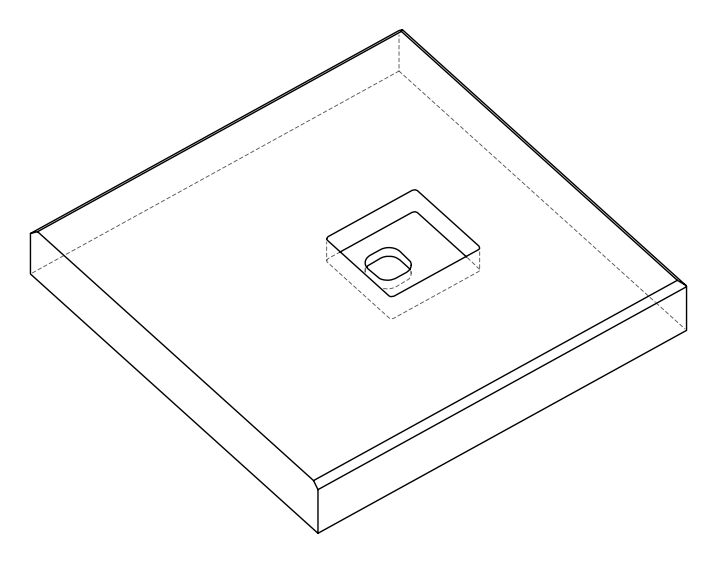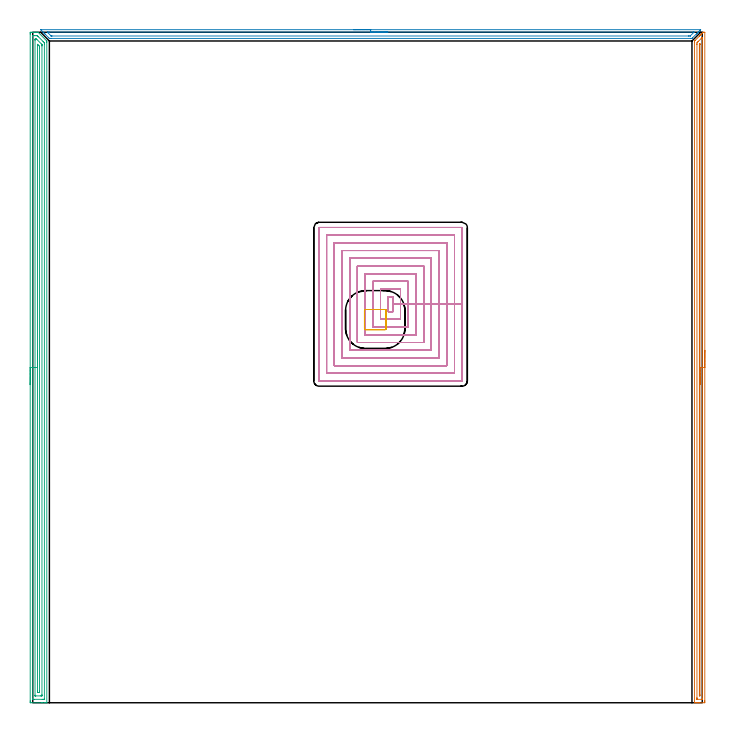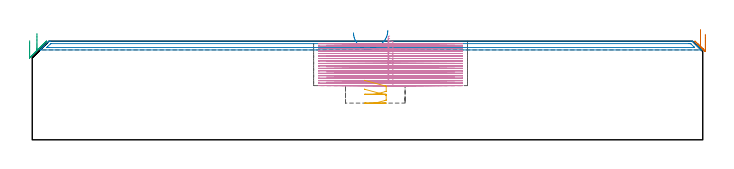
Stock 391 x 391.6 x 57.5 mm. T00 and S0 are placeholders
(PLAN: 5 operations, 2 tool changes, 98.3 min)
(1 AREA_MILL | FG_CHAMFER_SURFACE | UGT0205_001 | 9.5 min | 7048 mm3)
(2 AREA_MILL_1 | FG_CHAMFER_SURFACE_1 | UGT0205_001 | 6.28 min | 5015 mm3)
(3 AREA_MILL_2 | FG_CHAMFER_SURFACE_2 | UGT0205_001 | 12.69 min | 18334 mm3)
(4 MILL_RECTANGULAR_POCKET | POCKET_RECTANGULAR_STRAIGHT | NXT0201_008 | Follow Part, ap 1.5, ae 75% | 69.33 min | 222193 mm3)
(5 MILL_RECTANGULAR_POCKET_1 | POCKET_RECTANGULAR_STRAIGHT_1 | UGT0201_105 | Follow Part, ap 5.5, ae 75% | 0.46 min | 10745 mm3)
(TOOL UGT0205_001 | Chamfer Mill 20 x 3 x 45 deg. | D20 FL50 Z2)
(TOOL NXT0201_008 | ENDMILL 6mm [2P460-0600-NA 1630] | D6 FL26 Z6)
(TOOL UGT0201_105 | End Mill 22 mm | D22 FL25 Z2)
(OP 1 AREA_MILL)
G17 G21 G94 G90
T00 M6
G54
G17 G0 G90 X392.5 Y205.8 S1061 M3
G43 Z67.5 H0
Z61.5
G94 G1 Y205.762 Z60.628 F250.
Y205.648 Z59.764
Y205.459 Z58.912
Y205.197 Z58.08
Y204.863 Z57.274
Y204.46 Z56.5
Y203.991 Z55.764
Y203.46 Z55.072
Y202.871 Z54.429
Y202.228 Z53.84
Y201.536 Z53.309
Y200.8 Z52.84
Y200.026 Z52.437
Y199.22 Z52.103
Y198.388 Z51.841
Y197.536 Z51.652
Y196.672 Z51.538
Y195.8 Z51.5
Y1.13
X392.499 Y0.617 Z51.501
X392.496 Y0.241 Z51.502
X392.492 Y0.01 Z51.504
X392.127 Y0. Z51.869
X389.5 Z54.494
X388.958 Z55.038
X388.624 Z55.372
X388.083 Z55.913
X387.748 Z56.246
X386.784 Z57.215
X386.639 Y0.003 Z57.353
X386.502 Y0.01 Z57.488
X386.5 Y0.17 Z57.5
Y385.623
X386.507 Y386.5 Z57.493
X386.52 Y386.516 Z57.48
X386.873 Y386.874 Z57.125
X389.364 Y389.365 Z54.634
X389.5 Y389.502 Z54.496
X389.642 Y389.643 Z54.356
X389.793 Y389.794 Z54.204
X389.938 Y389.94 Z54.057
X390.089 Y390.09 Z53.909
X390.223 Y390.224 Z53.775
X390.376 Y390.378 Z53.619
X390.535 Y390.536 Z53.463
X390.652 Y390.653 Z53.346
X390.814 Y390.816 Z53.181
X391.342 Y391.342 Z52.658
X391.581 Y391.578 Z52.417
X391.609 Y391.598 Z52.389
X391.69 Y391.599 Z52.309
X391.721 Y391.6 Z52.277
X392.492 Z51.506
X392.5 Y391.515 Z51.5
Y195.8
X391.086 Z52.914
X391.085 Y2.574 Z52.915
X391.084 Y2.404 Z52.916
X391.079 Y2.043 Z52.921
X391.074 Y2.01 Z52.926
X391.009 Y2.006 Z52.991
X390.904 Y2.002 Z53.096
X390.771 Y2. Z53.229
X388.143 Y2.001 Z55.857
X387.975 Y2.005 Z56.025
X387.944 Y2.009 Z56.056
X387.921 Y2.015 Z56.079
X387.92 Y2.052 Z56.08
X387.916 Y2.233 Z56.084
X387.915 Y2.404 Z56.085
X387.914 Y3.128 Z56.086
X387.915 Y384.56 Z56.085
Y384.73
X387.92 Y385.448 Z56.08
X388.081 Y385.623 Z55.919
X388.352 Y385.9 Z55.648
X388.624 Y386.174 Z55.376
X388.793 Y386.344 Z55.207
X390.376 Y387.926 Z53.624
X390.753 Y388.303 Z53.247
X390.857 Y388.405 Z53.143
X391.008 Y388.551 Z52.992
X391.074 Y388.613 Z52.926
X391.08 Y388.478 Z52.92
X391.084 Y388.303 Z52.916
X391.085 Y388.126 Z52.915
X391.086 Y387.579 Z52.914
Y195.8
X389.672 Z54.328
X389.671 Y4.909 Z54.329
X389.667 Y4.19 Z54.333
X389.664 Y4.022 Z54.336
X389.5 Y4.01 Z54.5
X389.335 Y4.025 Z54.665
X389.332 Y4.19 Z54.668
X389.33 Y4.364 Z54.67
X389.328 Y5.083 Z54.672
X389.329 Y384.187 Z54.671
X389.331 Y384.303 Z54.669
X389.335 Y384.395 Z54.665
X389.341 Y384.43 Z54.659
X389.353 Y384.445 Z54.647
X389.5 Y384.6 Z54.5
X389.564 Y384.665 Z54.436
X389.631 Y384.73 Z54.369
X389.649 Y384.741 Z54.351
X389.665 Y384.748 Z54.335
X389.667 Y384.73 Z54.333
X389.671 Y384.618 Z54.329
Y384.555
X389.672 Y195.8 Z54.328
Y194.928 Z54.367
Y194.063 Z54.48
Y193.212 Z54.669
Y192.38 Z54.932
Y191.574 Z55.265
Y190.8 Z55.668
Y190.064 Z56.137
Y189.372 Z56.668
Y188.729 Z57.257
Y188.14 Z57.901
Y187.608 Z58.593
Y187.14 Z59.328
Y186.737 Z60.102
Y186.403 Z60.908
Y186.141 Z61.74
Y185.952 Z62.592
Y185.838 Z63.457
Y185.8 Z64.328
G0 Z67.5
M5
M2
(OP 2 AREA_MILL_1)
G17 G21 G94 G90
T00 M6
G54
G17 G0 G90 X187.35 Y393.1 S1061 M3
G43 Z67.5 H0
Z62.4
G94 G1 X187.388 Z61.528 F250.
X187.502 Z60.663
X187.691 Z59.812
X187.953 Z58.98
X188.287 Z58.174
X188.69 Z57.4
X189.159 Z56.664
X189.69 Z55.972
X190.279 Z55.329
X190.922 Z54.739
X191.614 Z54.208
X192.35 Z53.74
X193.124 Z53.337
X193.93 Z53.003
X194.762 Z52.741
X195.614 Z52.552
X196.478 Z52.438
X197.35 Z52.4
X390.074 Y393.099 Z52.399
X390.083 Y393.094 Z52.403
X390.074 Y393.077 Z52.421
X389.953 Y392.953 Z52.546
X389.632 Y392.632 Z52.868
X389.302 Y392.3 Z53.196
X388.808 Y391.808 Z53.692
X388.585 Y391.584 Z53.914
X388.428 Y391.425 Z54.07
X388.274 Y391.273 Z54.224
X388.138 Y391.137 Z54.361
X387.99 Y390.988 Z54.508
X387.846 Y390.845 Z54.653
X387.691 Y390.69 Z54.808
X387.552 Y390.55 Z54.946
X385.363 Y388.362 Z57.135
X385.01 Y388.014 Z57.486
X385. Y388.007 Z57.493
X384.116 Y388. Z57.5
X10.584
X9.78 Y388.005 Z57.494
X9.7 Y388.007 Z57.493
X9.69 Y388.014 Z57.486
X9.337 Y388.362 Z57.135
X9.243 Y388.456 Z57.042
X7.148 Y390.55 Z54.946
X7.009 Y390.69 Z54.808
X6.854 Y390.845 Z54.653
X6.71 Y390.988 Z54.508
X6.562 Y391.137 Z54.361
X6.426 Y391.273 Z54.224
X6.272 Y391.425 Z54.07
X6.115 Y391.584 Z53.914
X5.997 Y391.702 Z53.796
X5.835 Y391.863 Z53.632
X5.669 Y392.03 Z53.468
X4.606 Y393.095 Z52.404
X4.608 Y393.097 Z52.402
X4.726 Y393.1 Z52.4
X4.775
X197.35
Y391.686 Z53.814
X385.722
X385.904 Y391.685 Z53.815
X386.088 Y391.682 Z53.818
X386.215 Y391.677 Z53.823
X386.157 Y391.614 Z53.886
X386.007 Y391.458 Z54.042
X385.904 Y391.353 Z54.147
X384.117 Y389.567 Z55.933
X384. Y389.458 Z56.042
X383.968 Y389.429 Z56.071
X383.93 Y389.42 Z56.08
X383.223 Y389.415 Z56.085
X383.042
X11.297 Y389.414 Z56.086
X10.94 Y389.416 Z56.084
X10.763 Y389.419 Z56.081
X10.745 Y389.421 Z56.079
X10.719 Y389.44 Z56.06
X10.666 Y389.487 Z56.013
X10.584 Y389.566 Z55.934
X8.796 Y391.355 Z54.145
X8.535 Y391.627 Z53.873
X8.489 Y391.679 Z53.821
X8.58 Y391.682 Z53.818
X8.796 Y391.685 Z53.815
X8.977 Y391.686 Z53.814
X9.69
X197.35
X198.222 Z53.852
X199.087 Z53.966
X199.938 Z54.155
X200.77 Z54.417
X201.576 Z54.751
X202.35 Z55.154
X203.086 Z55.623
X203.778 Z56.154
X204.421 Z56.743
X205.01 Z57.386
X205.542 Z58.078
X206.01 Z58.814
X206.413 Z59.588
X206.747 Z60.394
X207.009 Z61.226
X207.198 Z62.078
X207.312 Z62.943
X207.35 Z63.814
G0 Z67.5
M5
M2
(OP 3 AREA_MILL_2)
G17 G21 G94 G90
T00 M6
G54
G17 G0 G90 X-1.5 Y185.8 S1061 M3
G43 Z67.5 H0
Z57.8
G94 G1 Y185.838 Z56.928 F250.
Y185.952 Z56.064
Y186.141 Z55.212
Y186.403 Z54.38
Y186.737 Z53.574
Y187.14 Z52.8
Y187.608 Z52.064
Y188.14 Z51.372
Y188.729 Z50.729
Y189.372 Z50.14
Y190.064 Z49.608
Y190.8 Z49.14
Y191.574 Z48.737
Y192.38 Z48.403
Y193.212 Z48.141
Y194.064 Z47.952
Y194.928 Z47.838
Y195.8 Z47.8
Y390.541
X-1.499 Y390.983 Z47.801
X-1.495 Y391.429 Z47.802
X-1.491 Y391.59 Z47.805
X-1.055 Y391.6 Z48.24
X-0.783 Z48.513
X-0.174 Z49.121
X0.371 Z49.668
X0.707 Z50.003
X1.252 Z50.548
X1.588 Z50.883
X2.261 Z51.56
X2.91 Z52.209
X3.015 Y391.599 Z52.314
X3.1 Y391.59 Z52.395
X3.19 Y391.51 Z52.489
X8.184 Y386.516 Z57.484
X8.196 Y386.502 Z57.495
Y386.498 Z57.496
X8.2 Y385.623 Z57.5
Y0.17
X8.199 Y0.006 Z57.49
X8.198 Y0.005 Z57.489
X7.86 Y0. Z57.16
X7.546 Z56.846
X6.874 Z56.169
X5.657 Z54.954
X5.112 Z54.406
X-1.055 Y0.001 Z48.242
X-1.277 Y0.004 Z48.02
X-1.492 Y0.01 Z47.806
X-1.495 Y0.171 Z47.803
X-1.499 Y0.617 Z47.801
X-1.5 Y1.068 Z47.8
Y195.8
X-0.086 Z49.214
X-0.085 Y389.106 Z49.215
Y389.196
X-0.079 Y389.588 Z49.221
X0.312 Y389.597 Z49.612
X0.707 Y389.599 Z50.007
X1.19 Y389.6 Z50.49
X2.071 Z51.371
X2.469 Y389.597 Z51.769
X2.601 Y389.594 Z51.901
X2.648 Y389.59 Z51.948
X2.684 Y389.559 Z51.984
X2.758 Y389.489 Z52.058
X3.054 Y389.196 Z52.354
X3.35 Y388.901 Z52.65
X5.993 Y386.257 Z55.293
X6.626 Y385.623 Z55.926
X6.717 Y385.527 Z56.017
X6.77 Y385.468 Z56.07
X6.779 Y385.421 Z56.079
X6.782 Y385.221 Z56.082
X6.785 Y384.82 Z56.085
X6.786 Y384.73 Z56.086
X6.785 Y2.494 Z56.085
Y2.404
X6.779 Y2.012 Z56.079
X6.388 Y2.003 Z55.688
X5.993 Y2.001 Z55.293
X5.51 Y2. Z54.81
X0.707 Y2.001 Z50.007
X0.221 Y2.003 Z49.521
X0.011 Y2.01 Z49.311
X-0.079 Y2.038 Z49.221
X-0.085 Y2.313 Z49.215
Y2.404
X-0.086 Y195.8 Z49.214
X1.328 Z50.628
X1.329 Y386.779 Z50.629
X1.333 Y387.41 Z50.633
X1.335 Y387.54 Z50.635
X1.344 Y387.591 Z50.644
X1.404 Y387.596 Z50.704
X1.588 Y387.598 Z50.888
X1.776 Y387.597 Z51.076
X2.15 Y387.59 Z51.45
X2.211 Y387.578 Z51.511
X2.237 Y387.557 Z51.537
X2.289 Y387.51 Z51.589
X2.391 Y387.41 Z51.691
X5.112 Y384.688 Z54.412
X5.318 Y384.47 Z54.618
X5.365 Y384.411 Z54.665
X5.368 Y384.275 Z54.668
X5.37 Y384.1 Z54.67
X5.371 Y383.837 Z54.671
Y383.573
Y4.821
X5.367 Y4.19 Z54.667
X5.365 Y4.06 Z54.665
X5.356 Y4.009 Z54.656
X5.296 Y4.004 Z54.596
X5.112 Y4.001 Z54.412
X4.419 Y4. Z53.719
X1.776 Z51.076
X1.588 Y4.001 Z50.888
X1.401 Y4.006 Z50.701
X1.348 Y4.01 Z50.648
X1.335 Y4.017 Z50.635
X1.333 Y4.033 Z50.633
X1.33 Y4.103 Z50.63
X1.329 Y4.19 Z50.629
X1.328 Y4.453 Z50.628
Y195.8
X2.743 Z52.043
Y383.837
X2.745 Y384.45 Z52.045
X2.747 Y384.54 Z52.047
X2.749 Y384.577 Z52.049
X2.877 Y384.462 Z52.177
X3.188 Y384.159 Z52.488
X3.35 Y384. Z52.65
X3.513 Y383.837 Z52.813
X3.68 Y383.659 Z52.98
X3.95 Y383.37 Z53.25
X3.954 Y383.225 Z53.254
X3.956 Y382.943 Z53.256
X3.957 Y382.328 Z53.257
Y382.05
Y6.87
X3.955 Y6.256 Z53.255
X3.952 Y6.05 Z53.252
X3.951 Y6.02 Z53.251
X3.938 Y6.01 Z53.238
X3.886 Y6.006 Z53.186
X3.779 Y6.003 Z53.079
X3.35 Y6. Z52.65
X3.327 Z52.627
X2.919 Y6.001 Z52.219
X2.817 Y6.004 Z52.117
X2.766 Y6.008 Z52.066
X2.749 Y6.012 Z52.049
X2.748 Y6.027 Z52.048
X2.745 Y6.131 Z52.045
X2.743 Y6.592 Z52.043
Y6.87
Y195.8
Y196.672 Z52.081
Y197.536 Z52.195
Y198.388 Z52.383
Y199.22 Z52.646
Y200.026 Z52.98
Y200.8 Z53.382
Y201.536 Z53.851
Y202.228 Z54.382
Y202.871 Z54.972
Y203.46 Z55.615
Y203.992 Z56.307
Y204.46 Z57.043
Y204.863 Z57.816
Y205.197 Z58.622
Y205.459 Z59.454
Y205.648 Z60.306
Y205.762 Z61.171
Y205.8 Z62.043
G0 Z67.5
M5
M2
(OP 4 MILL_RECTANGULAR_POCKET)
G17 G21 G94 G90
T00 M6
G54
G17 G0 G90 X208.416 Y237.1 S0 M3
G43 Z67.5 H1
Z60.5
G94 G1 X207.6 Z60.281 F250.
Y228.4 Z57.95
X210.3 Z57.227
Y232.75 Z56.061
Y237.1 F500.
X207.6
Y228.4
X210.3
Y232.75
X214.8
Y241.6
X203.1
Y223.9
X214.8
Y232.75
X219.3
Y246.1
X198.6
Y219.4
X219.3
Y232.75
X223.8
Y250.6
X194.1
Y214.9
X223.8
Y232.75
X228.3
Y255.1
X189.6
Y210.4
X228.3
Y232.75
X232.8
Y259.6
X185.1
Y205.9
X232.8
Y232.75
X237.3
Y264.1
X180.6
Y201.4
X237.3
Y232.75
X241.8
Y268.6
X176.1
Y196.9
X241.8
Y232.75
X246.3
Y273.1
X171.6
Y192.4
X246.3
Y232.75
X250.8
Y277.5
X250.795 Y277.555
X250.755 Y277.595
X250.7 Y277.6
X167.2
X167.145 Y277.595
X167.105 Y277.555
X167.1 Y277.5
Y188.
X167.105 Y187.945
X167.145 Y187.905
X167.2 Y187.9
X250.7
X250.755 Y187.905
X250.795 Y187.945
X250.8 Y188.
Y232.75
Y233.75
G0 X208.416 Y237.1 Z59.061
G1 X207.6 Z58.842 F250.
Y228.4 Z56.511
X210.3 Z55.788
Y232.75 Z54.622
Y237.1 F500.
X207.6
Y228.4
X210.3
Y232.75
X214.8
Y241.6
X203.1
Y223.9
X214.8
Y232.75
X219.3
Y246.1
X198.6
Y219.4
X219.3
Y232.75
X223.8
Y250.6
X194.1
Y214.9
X223.8
Y232.75
X228.3
Y255.1
X189.6
Y210.4
X228.3
Y232.75
X232.8
Y259.6
X185.1
Y205.9
X232.8
Y232.75
X237.3
Y264.1
X180.6
Y201.4
X237.3
Y232.75
X241.8
Y268.6
X176.1
Y196.9
X241.8
Y232.75
X246.3
Y273.1
X171.6
Y192.4
X246.3
Y232.75
X250.8
Y277.5
X250.795 Y277.555
X250.755 Y277.595
X250.7 Y277.6
X167.2
X167.145 Y277.595
X167.105 Y277.555
X167.1 Y277.5
Y188.
X167.105 Y187.945
X167.145 Y187.905
X167.2 Y187.9
X250.7
X250.755 Y187.905
X250.795 Y187.945
X250.8 Y188.
Y232.75
Y233.75
G0 X208.416 Y237.1 Z57.622
G1 X207.6 Z57.403 F250.
Y228.4 Z55.072
X210.3 Z54.349
Y232.75 Z53.183
Y237.1 F500.
X207.6
Y228.4
X210.3
Y232.75
X214.8
Y241.6
X203.1
Y223.9
X214.8
Y232.75
X219.3
Y246.1
X198.6
Y219.4
X219.3
Y232.75
X223.8
Y250.6
X194.1
Y214.9
X223.8
Y232.75
X228.3
Y255.1
X189.6
Y210.4
X228.3
Y232.75
X232.8
Y259.6
X185.1
Y205.9
X232.8
Y232.75
X237.3
Y264.1
X180.6
Y201.4
X237.3
Y232.75
X241.8
Y268.6
X176.1
Y196.9
X241.8
Y232.75
X246.3
Y273.1
X171.6
Y192.4
X246.3
Y232.75
X250.8
Y277.5
X250.795 Y277.555
X250.755 Y277.595
X250.7 Y277.6
X167.2
X167.145 Y277.595
X167.105 Y277.555
X167.1 Y277.5
Y188.
X167.105 Y187.945
X167.145 Y187.905
X167.2 Y187.9
X250.7
X250.755 Y187.905
X250.795 Y187.945
X250.8 Y188.
Y232.75
Y233.75
G0 X208.416 Y237.1 Z56.183
G1 X207.6 Z55.965 F250.
Y228.4 Z53.633
X210.3 Z52.91
Y232.75 Z51.744
Y237.1 F500.
X207.6
Y228.4
X210.3
Y232.75
X214.8
Y241.6
X203.1
Y223.9
X214.8
Y232.75
X219.3
Y246.1
X198.6
Y219.4
X219.3
Y232.75
X223.8
Y250.6
X194.1
Y214.9
X223.8
Y232.75
X228.3
Y255.1
X189.6
Y210.4
X228.3
Y232.75
X232.8
Y259.6
X185.1
Y205.9
X232.8
Y232.75
X237.3
Y264.1
X180.6
Y201.4
X237.3
Y232.75
X241.8
Y268.6
X176.1
Y196.9
X241.8
Y232.75
X246.3
Y273.1
X171.6
Y192.4
X246.3
Y232.75
X250.8
Y277.5
X250.795 Y277.555
X250.755 Y277.595
X250.7 Y277.6
X167.2
X167.145 Y277.595
X167.105 Y277.555
X167.1 Y277.5
Y188.
X167.105 Y187.945
X167.145 Y187.905
X167.2 Y187.9
X250.7
X250.755 Y187.905
X250.795 Y187.945
X250.8 Y188.
Y232.75
Y233.75
G0 X208.416 Y237.1 Z54.744
G1 X207.6 Z54.526 F250.
Y228.4 Z52.195
X210.3 Z51.471
Y232.75 Z50.305
Y237.1 F500.
X207.6
Y228.4
X210.3
Y232.75
X214.8
Y241.6
X203.1
Y223.9
X214.8
Y232.75
X219.3
Y246.1
X198.6
Y219.4
X219.3
Y232.75
X223.8
Y250.6
X194.1
Y214.9
X223.8
Y232.75
X228.3
Y255.1
X189.6
Y210.4
X228.3
Y232.75
X232.8
Y259.6
X185.1
Y205.9
X232.8
Y232.75
X237.3
Y264.1
X180.6
Y201.4
X237.3
Y232.75
X241.8
Y268.6
X176.1
Y196.9
X241.8
Y232.75
X246.3
Y273.1
X171.6
Y192.4
X246.3
Y232.75
X250.8
Y277.5
X250.795 Y277.555
X250.755 Y277.595
X250.7 Y277.6
X167.2
X167.145 Y277.595
X167.105 Y277.555
X167.1 Y277.5
Y188.
X167.105 Y187.945
X167.145 Y187.905
X167.2 Y187.9
X250.7
X250.755 Y187.905
X250.795 Y187.945
X250.8 Y188.
Y232.75
Y233.75
G0 X208.416 Y237.1 Z53.305
G1 X207.6 Z53.087 F250.
Y228.4 Z50.756
X210.3 Z50.032
Y232.75 Z48.867
Y237.1 F500.
X207.6
Y228.4
X210.3
Y232.75
X214.8
Y241.6
X203.1
Y223.9
X214.8
Y232.75
X219.3
Y246.1
X198.6
Y219.4
X219.3
Y232.75
X223.8
Y250.6
X194.1
Y214.9
X223.8
Y232.75
X228.3
Y255.1
X189.6
Y210.4
X228.3
Y232.75
X232.8
Y259.6
X185.1
Y205.9
X232.8
Y232.75
X237.3
Y264.1
X180.6
Y201.4
X237.3
Y232.75
X241.8
Y268.6
X176.1
Y196.9
X241.8
Y232.75
X246.3
Y273.1
X171.6
Y192.4
X246.3
Y232.75
X250.8
Y277.5
X250.795 Y277.555
X250.755 Y277.595
X250.7 Y277.6
X167.2
X167.145 Y277.595
X167.105 Y277.555
X167.1 Y277.5
Y188.
X167.105 Y187.945
X167.145 Y187.905
X167.2 Y187.9
X250.7
X250.755 Y187.905
X250.795 Y187.945
X250.8 Y188.
Y232.75
Y233.75
G0 X208.416 Y237.1 Z51.867
G1 X207.6 Z51.648 F250.
Y228.4 Z49.317
X210.3 Z48.593
Y232.75 Z47.428
Y237.1 F500.
X207.6
Y228.4
X210.3
Y232.75
X214.8
Y241.6
X203.1
Y223.9
X214.8
Y232.75
X219.3
Y246.1
X198.6
Y219.4
X219.3
Y232.75
X223.8
Y250.6
X194.1
Y214.9
X223.8
Y232.75
X228.3
Y255.1
X189.6
Y210.4
X228.3
Y232.75
X232.8
Y259.6
X185.1
Y205.9
X232.8
Y232.75
X237.3
Y264.1
X180.6
Y201.4
X237.3
Y232.75
X241.8
Y268.6
X176.1
Y196.9
X241.8
Y232.75
X246.3
Y273.1
X171.6
Y192.4
X246.3
Y232.75
X250.8
Y277.5
X250.795 Y277.555
X250.755 Y277.595
X250.7 Y277.6
X167.2
X167.145 Y277.595
X167.105 Y277.555
X167.1 Y277.5
Y188.
X167.105 Y187.945
X167.145 Y187.905
X167.2 Y187.9
X250.7
X250.755 Y187.905
X250.795 Y187.945
X250.8 Y188.
Y232.75
Y233.75
G0 X208.416 Y237.1 Z50.428
G1 X207.6 Z50.209 F250.
Y228.4 Z47.878
X210.3 Z47.154
Y232.75 Z45.989
Y237.1 F500.
X207.6
Y228.4
X210.3
Y232.75
X214.8
Y241.6
X203.1
Y223.9
X214.8
Y232.75
X219.3
Y246.1
X198.6
Y219.4
X219.3
Y232.75
X223.8
Y250.6
X194.1
Y214.9
X223.8
Y232.75
X228.3
Y255.1
X189.6
Y210.4
X228.3
Y232.75
X232.8
Y259.6
X185.1
Y205.9
X232.8
Y232.75
X237.3
Y264.1
X180.6
Y201.4
X237.3
Y232.75
X241.8
Y268.6
X176.1
Y196.9
X241.8
Y232.75
X246.3
Y273.1
X171.6
Y192.4
X246.3
Y232.75
X250.8
Y277.5
X250.795 Y277.555
X250.755 Y277.595
X250.7 Y277.6
X167.2
X167.145 Y277.595
X167.105 Y277.555
X167.1 Y277.5
Y188.
X167.105 Y187.945
X167.145 Y187.905
X167.2 Y187.9
X250.7
X250.755 Y187.905
X250.795 Y187.945
X250.8 Y188.
Y232.75
Y233.75
G0 X208.416 Y237.1 Z48.989
G1 X207.6 Z48.77 F250.
Y228.4 Z46.439
X210.3 Z45.716
Y232.75 Z44.55
Y237.1 F500.
X207.6
Y228.4
X210.3
Y232.75
X214.8
Y241.6
X203.1
Y223.9
X214.8
Y232.75
X219.3
Y246.1
X198.6
Y219.4
X219.3
Y232.75
X223.8
Y250.6
X194.1
Y214.9
X223.8
Y232.75
X228.3
Y255.1
X189.6
Y210.4
X228.3
Y232.75
X232.8
Y259.6
X185.1
Y205.9
X232.8
Y232.75
X237.3
Y264.1
X180.6
Y201.4
X237.3
Y232.75
X241.8
Y268.6
X176.1
Y196.9
X241.8
Y232.75
X246.3
Y273.1
X171.6
Y192.4
X246.3
Y232.75
X250.8
Y277.5
X250.795 Y277.555
X250.755 Y277.595
X250.7 Y277.6
X167.2
X167.145 Y277.595
X167.105 Y277.555
X167.1 Y277.5
Y188.
X167.105 Y187.945
X167.145 Y187.905
X167.2 Y187.9
X250.7
X250.755 Y187.905
X250.795 Y187.945
X250.8 Y188.
Y232.75
Y233.75
G0 X208.416 Y237.1 Z47.55
G1 X207.6 Z47.331 F250.
Y228.4 Z45.
X210.3 Z44.277
Y232.75 Z43.111
Y237.1 F500.
X207.6
Y228.4
X210.3
Y232.75
X214.8
Y241.6
X203.1
Y223.9
X214.8
Y232.75
X219.3
Y246.1
X198.6
Y219.4
X219.3
Y232.75
X223.8
Y250.6
X194.1
Y214.9
X223.8
Y232.75
X228.3
Y255.1
X189.6
Y210.4
X228.3
Y232.75
X232.8
Y259.6
X185.1
Y205.9
X232.8
Y232.75
X237.3
Y264.1
X180.6
Y201.4
X237.3
Y232.75
X241.8
Y268.6
X176.1
Y196.9
X241.8
Y232.75
X246.3
Y273.1
X171.6
Y192.4
X246.3
Y232.75
X250.8
Y277.5
X250.795 Y277.555
X250.755 Y277.595
X250.7 Y277.6
X167.2
X167.145 Y277.595
X167.105 Y277.555
X167.1 Y277.5
Y188.
X167.105 Y187.945
X167.145 Y187.905
X167.2 Y187.9
X250.7
X250.755 Y187.905
X250.795 Y187.945
X250.8 Y188.
Y232.75
Y233.75
G0 X208.416 Y237.1 Z46.111
G1 X207.6 Z45.892 F250.
Y228.4 Z43.561
X210.3 Z42.838
Y232.75 Z41.672
Y237.1 F500.
X207.6
Y228.4
X210.3
Y232.75
X214.8
Y241.6
X203.1
Y223.9
X214.8
Y232.75
X219.3
Y246.1
X198.6
Y219.4
X219.3
Y232.75
X223.8
Y250.6
X194.1
Y214.9
X223.8
Y232.75
X228.3
Y255.1
X189.6
Y210.4
X228.3
Y232.75
X232.8
Y259.6
X185.1
Y205.9
X232.8
Y232.75
X237.3
Y264.1
X180.6
Y201.4
X237.3
Y232.75
X241.8
Y268.6
X176.1
Y196.9
X241.8
Y232.75
X246.3
Y273.1
X171.6
Y192.4
X246.3
Y232.75
X250.8
Y277.5
X250.795 Y277.555
X250.755 Y277.595
X250.7 Y277.6
X167.2
X167.145 Y277.595
X167.105 Y277.555
X167.1 Y277.5
Y188.
X167.105 Y187.945
X167.145 Y187.905
X167.2 Y187.9
X250.7
X250.755 Y187.905
X250.795 Y187.945
X250.8 Y188.
Y232.75
Y233.75
G0 X208.416 Y237.1 Z44.672
G1 X207.6 Z44.454 F250.
Y228.4 Z42.122
X210.3 Z41.399
Y232.75 Z40.233
Y237.1 F500.
X207.6
Y228.4
X210.3
Y232.75
X214.8
Y241.6
X203.1
Y223.9
X214.8
Y232.75
X219.3
Y246.1
X198.6
Y219.4
X219.3
Y232.75
X223.8
Y250.6
X194.1
Y214.9
X223.8
Y232.75
X228.3
Y255.1
X189.6
Y210.4
X228.3
Y232.75
X232.8
Y259.6
X185.1
Y205.9
X232.8
Y232.75
X237.3
Y264.1
X180.6
Y201.4
X237.3
Y232.75
X241.8
Y268.6
X176.1
Y196.9
X241.8
Y232.75
X246.3
Y273.1
X171.6
Y192.4
X246.3
Y232.75
X250.8
Y277.5
X250.795 Y277.555
X250.755 Y277.595
X250.7 Y277.6
X167.2
X167.145 Y277.595
X167.105 Y277.555
X167.1 Y277.5
Y188.
X167.105 Y187.945
X167.145 Y187.905
X167.2 Y187.9
X250.7
X250.755 Y187.905
X250.795 Y187.945
X250.8 Y188.
Y232.75
Y233.75
G0 X208.416 Y237.1 Z43.233
G1 X207.6 Z43.015 F250.
Y228.4 Z40.683
X210.3 Z39.96
Y232.75 Z38.794
Y237.1 F500.
X207.6
Y228.4
X210.3
Y232.75
X214.8
Y241.6
X203.1
Y223.9
X214.8
Y232.75
X219.3
Y246.1
X198.6
Y219.4
X219.3
Y232.75
X223.8
Y250.6
X194.1
Y214.9
X223.8
Y232.75
X228.3
Y255.1
X189.6
Y210.4
X228.3
Y232.75
X232.8
Y259.6
X185.1
Y205.9
X232.8
Y232.75
X237.3
Y264.1
X180.6
Y201.4
X237.3
Y232.75
X241.8
Y268.6
X176.1
Y196.9
X241.8
Y232.75
X246.3
Y273.1
X171.6
Y192.4
X246.3
Y232.75
X250.8
Y277.5
X250.795 Y277.555
X250.755 Y277.595
X250.7 Y277.6
X167.2
X167.145 Y277.595
X167.105 Y277.555
X167.1 Y277.5
Y188.
X167.105 Y187.945
X167.145 Y187.905
X167.2 Y187.9
X250.7
X250.755 Y187.905
X250.795 Y187.945
X250.8 Y188.
Y232.75
Y233.75
G0 X208.416 Y237.1 Z41.794
G1 X207.6 Z41.576 F250.
Y228.4 Z39.245
X210.3 Z38.521
Y232.75 Z37.356
Y237.1 F500.
X207.6
Y228.4
X210.3
Y232.75
X214.8
Y241.6
X203.1
Y223.9
X214.8
Y232.75
X219.3
Y246.1
X198.6
Y219.4
X219.3
Y232.75
X223.8
Y250.6
X194.1
Y214.9
X223.8
Y232.75
X228.3
Y255.1
X189.6
Y210.4
X228.3
Y232.75
X232.8
Y259.6
X185.1
Y205.9
X232.8
Y232.75
X237.3
Y264.1
X180.6
Y201.4
X237.3
Y232.75
X241.8
Y268.6
X176.1
Y196.9
X241.8
Y232.75
X246.3
Y273.1
X171.6
Y192.4
X246.3
Y232.75
X250.8
Y277.5
X250.795 Y277.555
X250.755 Y277.595
X250.7 Y277.6
X167.2
X167.145 Y277.595
X167.105 Y277.555
X167.1 Y277.5
Y188.
X167.105 Y187.945
X167.145 Y187.905
X167.2 Y187.9
X250.7
X250.755 Y187.905
X250.795 Y187.945
X250.8 Y188.
Y232.75
Y233.75
G0 X208.416 Y237.1 Z40.356
G1 X207.6 Z40.137 F250.
Y228.4 Z37.806
X210.3 Z37.082
Y232.75 Z35.917
Y237.1 F500.
X207.6
Y228.4
X210.3
Y232.75
X214.8
Y241.6
X203.1
Y223.9
X214.8
Y232.75
X219.3
Y246.1
X198.6
Y219.4
X219.3
Y232.75
X223.8
Y250.6
X194.1
Y214.9
X223.8
Y232.75
X228.3
Y255.1
X189.6
Y210.4
X228.3
Y232.75
X232.8
Y259.6
X185.1
Y205.9
X232.8
Y232.75
X237.3
Y264.1
X180.6
Y201.4
X237.3
Y232.75
X241.8
Y268.6
X176.1
Y196.9
X241.8
Y232.75
X246.3
Y273.1
X171.6
Y192.4
X246.3
Y232.75
X250.8
Y277.5
X250.795 Y277.555
X250.755 Y277.595
X250.7 Y277.6
X167.2
X167.145 Y277.595
X167.105 Y277.555
X167.1 Y277.5
Y188.
X167.105 Y187.945
X167.145 Y187.905
X167.2 Y187.9
X250.7
X250.755 Y187.905
X250.795 Y187.945
X250.8 Y188.
Y232.75
Y233.75
G0 X208.416 Y237.1 Z38.917
G1 X207.6 Z38.698 F250.
Y228.4 Z36.367
X210.3 Z35.643
Y232.75 Z34.478
Y237.1 F500.
X207.6
Y228.4
X210.3
Y232.75
X214.8
Y241.6
X203.1
Y223.9
X214.8
Y232.75
X219.3
Y246.1
X198.6
Y219.4
X219.3
Y232.75
X223.8
Y250.6
X194.1
Y214.9
X223.8
Y232.75
X228.3
Y255.1
X189.6
Y210.4
X228.3
Y232.75
X232.8
Y259.6
X185.1
Y205.9
X232.8
Y232.75
X237.3
Y264.1
X180.6
Y201.4
X237.3
Y232.75
X241.8
Y268.6
X176.1
Y196.9
X241.8
Y232.75
X246.3
Y273.1
X171.6
Y192.4
X246.3
Y232.75
X250.8
Y277.5
X250.795 Y277.555
X250.755 Y277.595
X250.7 Y277.6
X167.2
X167.145 Y277.595
X167.105 Y277.555
X167.1 Y277.5
Y188.
X167.105 Y187.945
X167.145 Y187.905
X167.2 Y187.9
X250.7
X250.755 Y187.905
X250.795 Y187.945
X250.8 Y188.
Y232.75
Y233.75
G0 X208.416 Y237.1 Z37.478
G1 X207.6 Z37.259 F250.
Y228.4 Z34.928
X210.3 Z34.204
Y232.75 Z33.039
Y237.1 F500.
X207.6
Y228.4
X210.3
Y232.75
X214.8
Y241.6
X203.1
Y223.9
X214.8
Y232.75
X219.3
Y246.1
X198.6
Y219.4
X219.3
Y232.75
X223.8
Y250.6
X194.1
Y214.9
X223.8
Y232.75
X228.3
Y255.1
X189.6
Y210.4
X228.3
Y232.75
X232.8
Y259.6
X185.1
Y205.9
X232.8
Y232.75
X237.3
Y264.1
X180.6
Y201.4
X237.3
Y232.75
X241.8
Y268.6
X176.1
Y196.9
X241.8
Y232.75
X246.3
Y273.1
X171.6
Y192.4
X246.3
Y232.75
X250.8
Y277.5
X250.795 Y277.555
X250.755 Y277.595
X250.7 Y277.6
X167.2
X167.145 Y277.595
X167.105 Y277.555
X167.1 Y277.5
Y188.
X167.105 Y187.945
X167.145 Y187.905
X167.2 Y187.9
X250.7
X250.755 Y187.905
X250.795 Y187.945
X250.8 Y188.
Y232.75
Y233.75
G0 X208.416 Y237.1 Z36.039
G1 X207.6 Z35.82 F250.
Y228.4 Z33.489
X210.3 Z32.766
Y232.75 Z31.6
Y237.1 F500.
X207.6
Y228.4
X210.3
Y232.75
X214.8
Y241.6
X203.1
Y223.9
X214.8
Y232.75
X219.3
Y246.1
X198.6
Y219.4
X219.3
Y232.75
X223.8
Y250.6
X194.1
Y214.9
X223.8
Y232.75
X228.3
Y255.1
X189.6
Y210.4
X228.3
Y232.75
X232.8
Y259.6
X185.1
Y205.9
X232.8
Y232.75
X237.3
Y264.1
X180.6
Y201.4
X237.3
Y232.75
X241.8
Y268.6
X176.1
Y196.9
X241.8
Y232.75
X246.3
Y273.1
X171.6
Y192.4
X246.3
Y232.75
X250.8
Y277.5
X250.795 Y277.555
X250.755 Y277.595
X250.7 Y277.6
X167.2
X167.145 Y277.595
X167.105 Y277.555
X167.1 Y277.5
Y188.
X167.105 Y187.945
X167.145 Y187.905
X167.2 Y187.9
X250.7
X250.755 Y187.905
X250.795 Y187.945
X250.8 Y188.
Y232.75
Y233.75
G0 Z67.5
M5
M2
(OP 5 MILL_RECTANGULAR_POCKET_1)
G17 G21 G94 G90
T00 M6
G54
G17 G0 G90 X193.737 Y218.39 S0 M3
G43 Z67.5 H0
Z34.714
G94 G1 X193.766 Y218.292 Z34.687 F250.
X193.901 Y218.101 Z34.624
X194.092 Y217.966 Z34.562
X194.316 Y217.9 Z34.499
X205.784 Z31.426
X206.008 Y217.966 Z31.364
X206.199 Y218.101 Z31.301
X206.334 Y218.292 Z31.238
X206.4 Y218.516 Z31.176
Y229.084 Z28.344
X206.334 Y229.308 Z28.281
X206.199 Y229.499 Z28.219
X206.008 Y229.634 Z28.156
X205.784 Y229.7 Z28.094
X200.05 Z26.557
X194.4 F500.
G3 X193.7 Y229. R0.7
G1 Y218.6
G3 X194.4 Y217.9 R0.7
G1 X205.7
G3 X206.4 Y218.6 R0.7
G1 Y229.
G3 X205.7 Y229.7 R0.7
G1 X200.05
X199.05
G0 X193.737 Y218.39 Z29.557
G1 X193.766 Y218.292 Z29.53 F250.
X193.901 Y218.101 Z29.467
X194.092 Y217.966 Z29.404
X194.316 Y217.9 Z29.342
X205.784 Z26.269
X206.008 Y217.966 Z26.206
X206.199 Y218.101 Z26.144
X206.334 Y218.292 Z26.081
X206.4 Y218.516 Z26.019
Y229.084 Z23.187
X206.334 Y229.308 Z23.124
X206.199 Y229.499 Z23.062
X206.008 Y229.634 Z22.999
X205.784 Y229.7 Z22.936
X200.05 Z21.4
X194.4 F500.
G3 X193.7 Y229. R0.7
G1 Y218.6
G3 X194.4 Y217.9 R0.7
G1 X205.7
G3 X206.4 Y218.6 R0.7
G1 Y229.
G3 X205.7 Y229.7 R0.7
G1 X200.05
X199.05
G0 Z67.5
M5
M2
